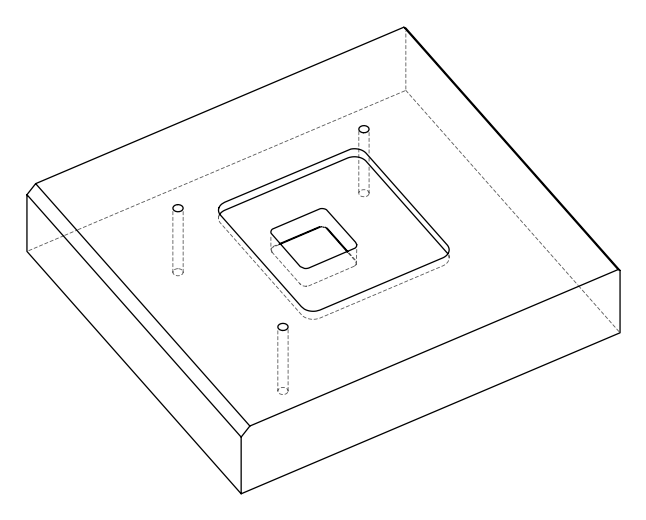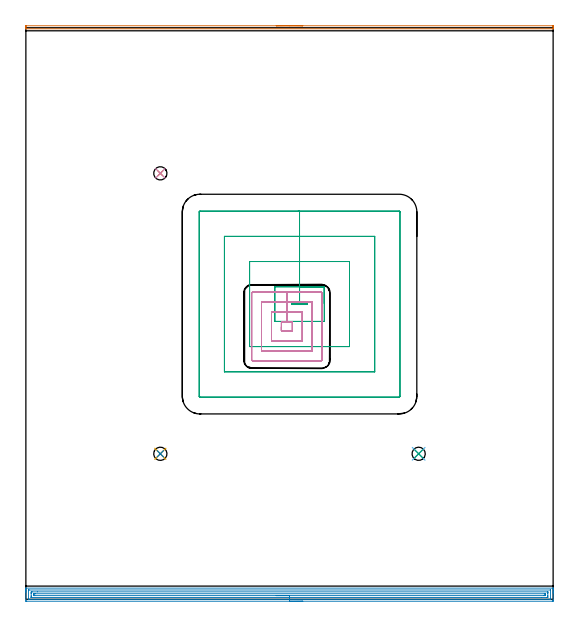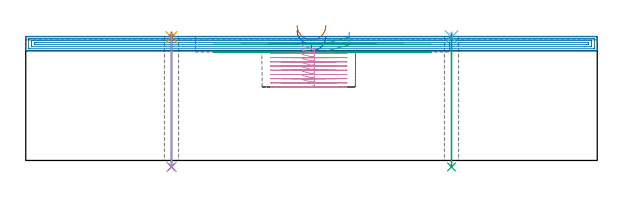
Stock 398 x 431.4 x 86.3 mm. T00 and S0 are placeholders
(PLAN: 10 operations, 4 tool changes, 33.8 min)
(1 AREA_MILL | FG_CHAMFER_SURFACE | UGT0205_001 | 3.34 min | 1053 mm3)
(2 AREA_MILL_1 | FG_CHAMFER_SURFACE_1 | UGT0205_001 | 12.95 min | 19486 mm3)
(3 MILL_RECTANGULAR_POCKET | POCKET_RECTANGULAR_STRAIGHT | UGT0201_109 | Follow Part, ap 6.35, ae 75% | 6.44 min | 315384 mm3)
(4 MILL_RECTANGULAR_POCKET_1 | POCKET_RECTANGULAR_STRAIGHT_1 | UGT0201_092 | Follow Part, ap 3, ae 75% | 9.88 min | 100309 mm3)
(5 SPOT_DRILL | STEP1HOLE | NXT0321_9005460120000 | 0.03 min | 11 mm3)
(6 SPOT_DRILL_1 | STEP1HOLE_1 | NXT0321_9005460120000 | 0.03 min | 15 mm3)
(7 SPOT_DRILL_2 | STEP1HOLE_2 | NXT0321_9005460120000 | 0.03 min | 4 mm3)
(8 DRILL_THROUGH_HOLE_INTO_CENTER | STEP1HOLE | UGT0301_495 | 0.37 min | 6735 mm3)
(9 DRILL_THROUGH_HOLE_INTO_CENTER_1 | STEP1HOLE_1 | UGT0301_495 | 0.37 min | 6739 mm3)
(10 DRILL_THROUGH_HOLE_INTO_CENTER_2 | STEP1HOLE_2 | UGT0301_495 | 0.37 min | 6752 mm3)
(TOOL UGT0205_001 | Chamfer Mill 20 x 3 x 45 deg. | D20 FL50 Z2)
(TOOL UGT0201_109 | End Mill 25.4 mm | D25.4 FL25 Z2)
(TOOL UGT0201_092 | End mill 12 mm | D12 R1 FL26 Z4)
(TOOL NXT0321_9005460120000 | NC Spot Drill, 142deg, 12mm, Carbide, Uncoated | D12 PA142 FL30 Z2)
(TOOL UGT0301_495 | Carbide Drill 10.0 mm | D10 PA118 FL90.5 Z2)
(OP 1 AREA_MILL)
G17 G21 G94 G90
T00 M6
G54
G17 G0 G90 X189. Y432.9 S1061 M3
G43 Z96.3 H0
Z94.
G94 G1 X189.038 Z93.128 F250.
X189.152 Z92.263
X189.341 Z91.412
X189.603 Z90.58
X189.937 Z89.774
X190.34 Z89.
X190.808 Z88.264
X191.34 Z87.572
X191.929 Z86.929
X192.572 Z86.339
X193.264 Z85.808
X194. Z85.34
X194.774 Z84.937
X195.58 Z84.603
X196.412 Z84.341
X197.264 Z84.152
X198.128 Z84.038
X199. Z84.
X397.379
X397.681 Y432.899 Z84.001
X397.966 Y432.894 Z84.003
X397.996 Y432.891 Z84.005
X398. Y432.619 Z84.277
Y432.09 Z84.806
Y431.75 Z85.145
Y431.07 Z85.829
Y430.819 Z86.08
X397.997 Y430.708 Z86.184
X397.99 Y430.603 Z86.288
X397.825 Y430.6 Z86.3
X0.174
X0.01 Y430.603 Z86.288
X0. Y430.709 Z86.183
Y430.82 Z86.08
Y431.07 Z85.829
Y431.75 Z85.145
Y432.09 Z84.806
X0.002 Y432.619 Z84.277
X0.004 Y432.891 Z84.005
X0.034 Y432.894 Z84.003
X0.319 Y432.9 Z84.
X199.
X199.872 Z84.038
X200.736 Z84.152
X201.588 Z84.341
X202.42 Z84.603
X203.226 Z84.937
X204. Z85.34
X204.736 Z85.808
X205.428 Z86.339
X206.071 Z86.929
X206.66 Z87.572
X207.192 Z88.264
X207.66 Z89.
X208.063 Z89.774
X208.397 Z90.58
X208.659 Z91.412
X208.848 Z92.263
X208.962 Z93.128
X209. Z94.
G0 Z96.3
M5
M2
(OP 2 AREA_MILL_1)
G17 G21 G94 G90
T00 M6
G54
G17 G0 G90 X209. Y-1.5 S1061 M3
G43 Z96.3 H0
Z86.4
G94 G1 X208.962 Z85.528 F250.
X208.848 Z84.663
X208.659 Z83.812
X208.397 Z82.98
X208.063 Z82.174
X207.66 Z81.4
X207.192 Z80.664
X206.66 Z79.972
X206.071 Z79.329
X205.428 Z78.74
X204.736 Z78.208
X204. Z77.74
X203.226 Z77.337
X202.42 Z77.003
X201.588 Z76.741
X200.736 Z76.552
X199.872 Z76.438
X199. Z76.4
X0.622
X0.247 Y-1.496 Z76.402
X0.01 Y-1.492 Z76.406
X0. Y-1.251 Z76.646
Y5.222 Z83.117
Y5.762 Z83.659
Y6.109 Z84.005
Y6.649 Z84.545
Y6.995 Z84.89
Y7.688 Z85.587
Y7.995 Z85.894
X0.008 Y8.372 Z86.263
X0.01 Y8.397 Z86.288
X0.175 Y8.4 Z86.3
X397.825
X397.99 Y8.397 Z86.288
X397.992 Y8.372 Z86.263
X398. Y7.994 Z85.894
Y7.688 Z85.588
Y6.995 Z84.89
Y5.762 Z83.659
Y5.222 Z83.117
Y4.606 Z82.501
Y-0.711 Z77.186
X397.997 Y-0.981 Z76.916
X397.991 Y-1.492 Z76.406
X397.896 Y-1.495 Z76.403
X397.378 Y-1.5 Z76.4
X199.
Y-0.086 Z77.814
X2.186 Y-0.085 Z77.815
X2.079 Y-0.084 Z77.816
X2.027 Y-0.081 Z77.819
X2.01 Y-0.079 Z77.821
X2.007 Y-0.061 Z77.839
X2.003 Y0.052 Z77.952
X2. Y0.31 Z78.21
X2.001 Y6.513 Z84.413
X2.008 Y6.919 Z84.819
X2.01 Y6.97 Z84.87
X2.026 Y6.979 Z84.879
X2.077 Y6.982 Z84.882
X2.188 Y6.984 Z84.884
X2.409 Y6.986 Z84.886
X395.814 Y6.985 Z84.885
X395.921 Y6.984 Z84.884
X395.973 Y6.981 Z84.881
X395.99 Y6.978 Z84.878
X395.993 Y6.961 Z84.861
X395.997 Y6.848 Z84.748
X396. Y6.59 Z84.49
X395.999 Y0.387 Z78.287
X395.993 Y-0.019 Z77.881
X395.99 Y-0.07 Z77.83
X395.974 Y-0.079 Z77.821
X395.923 Y-0.082 Z77.818
X395.812 Y-0.085 Z77.815
X395.591 Y-0.086 Z77.814
X199.
Y1.328 Z79.228
X4.196 Y1.329 Z79.229
X4.079 Y1.33 Z79.23
X4.037 Y1.333 Z79.233
X4.019 Y1.335 Z79.235
X4.01 Y1.355 Z79.255
X4.005 Y1.483 Z79.383
X4.002 Y1.677 Z79.577
X4. Y1.872 Z79.772
Y2.564 Z80.464
Y4.336 Z82.236
Y4.53 Z82.43
X4.005 Y5.222 Z83.122
X4.009 Y5.408 Z83.308
X4.029 Y5.565 Z83.465
X4.196 Y5.566 Z83.466
X4.739 Y5.57 Z83.47
X8.661 Y5.571 Z83.471
X393.804
X393.921 Y5.569 Z83.469
X393.963 Y5.567 Z83.467
X393.981 Y5.565 Z83.465
X393.99 Y5.545 Z83.445
X393.994 Y5.417 Z83.317
X393.998 Y5.222 Z83.122
X394. Y5.028 Z82.928
Y4.336 Z82.236
Y2.564 Z80.464
Y2.37 Z80.27
X393.995 Y1.677 Z79.577
X393.991 Y1.492 Z79.392
X393.971 Y1.335 Z79.235
X393.804 Y1.333 Z79.233
X393.261 Y1.33 Z79.23
X389.347 Y1.328 Z79.228
X199.
Y2.743 Z80.643
X6.696
X6.108 Y2.747 Z80.647
X6.045 Y2.749 Z80.649
X6.01 Y2.753 Z80.653
X6.008 Y2.8 Z80.7
X6.004 Y3.011 Z80.911
X6. Y3.433 Z81.333
X6.004 Y3.885 Z81.785
X6.008 Y4.102 Z82.002
X6.01 Y4.15 Z82.05
X6.062 Y4.152 Z82.052
X6.166 Y4.155 Z82.055
X6.877 Y4.157 Z82.057
X7.057
X391.304
X391.892 Y4.153 Z82.053
X391.955 Y4.151 Z82.051
X391.99 Y4.147 Z82.047
X391.992 Y4.1 Z82.
X391.996 Y3.889 Z81.789
X392. Y3.467 Z81.367
X391.996 Y3.015 Z80.915
X391.992 Y2.798 Z80.698
X391.99 Y2.75 Z80.65
X391.938 Y2.748 Z80.648
X391.834 Y2.745 Z80.645
X391.123 Y2.743 Z80.643
X390.943
X199.
X198.128 Z80.681
X197.264 Z80.795
X196.412 Z80.983
X195.58 Z81.246
X194.774 Z81.58
X194. Z81.982
X193.264 Z82.451
X192.572 Z82.982
X191.929 Z83.572
X191.34 Z84.215
X190.808 Z84.907
X190.34 Z85.643
X189.937 Z86.416
X189.603 Z87.222
X189.341 Z88.054
X189.152 Z88.906
X189.038 Z89.771
X189. Z90.643
G0 Z96.3
M5
M2
(OP 3 MILL_RECTANGULAR_POCKET)
G17 G21 G94 G90
T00 M6
G54
G17 G0 G90 X225.25 Y223.151 S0 M3
G43 Z96.3 H0
Z89.3
G94 G1 Y235.85 Z85.897 F250.
X206.6 Z80.9
Y223.15
X200.65 F500.
Y222.45
X212.55
Y223.15
X206.6
Y235.85
X187.95
Y209.75
X225.25
Y235.85
X206.6
Y254.9
X168.9
Y190.7
X244.3
Y254.9
X206.6
Y273.95
X149.85
Y171.65
X263.35
Y273.95
X206.6
Y293.
X131.4
G3 X130.8 Y292.4 R0.6
G1 Y153.2
G3 X131.4 Y152.6 R0.6
G1 X281.8
G3 X282.4 Y153.2 R0.6
G1 Y292.4
G3 X281.8 Y293. R0.6
G1 X206.6
X205.6
G0 X225.25 Y223.151 Z83.9
G1 Y235.85 Z80.497 F250.
X206.6 Z75.5
Y223.15
X200.65 F500.
Y222.45
X212.55
Y223.15
X206.6
Y235.85
X187.95
Y209.75
X225.25
Y235.85
X206.6
Y254.9
X168.9
Y190.7
X244.3
Y254.9
X206.6
Y273.95
X149.85
Y171.65
X263.35
Y273.95
X206.6
Y293.
X131.4
G3 X130.8 Y292.4 R0.6
G1 Y153.2
G3 X131.4 Y152.6 R0.6
G1 X281.8
G3 X282.4 Y153.2 R0.6
G1 Y292.4
G3 X281.8 Y293. R0.6
G1 X206.6
X205.6
G0 Z96.3
M5
M2
(OP 4 MILL_RECTANGULAR_POCKET_1)
G17 G21 G94 G90
T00 M6
G54
G17 G0 G90 X192.9 Y205.693 S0 M3
G43 Z96.3 H0
Z80.5
G94 G1 Y202.6 Z79.671 F250.
X201.2 Z77.447
Y209.2 Z75.679
X197.05 Z74.567
X192.9 F500.
Y202.6
X201.2
Y209.2
X197.05
Y216.7
X185.4
Y195.1
X208.7
Y216.7
X197.05
Y224.2
X177.9
Y187.6
X216.2
Y224.2
X197.05
Y231.7
X171.
G3 X170.4 Y231.1 R0.6
G1 Y180.7
G3 X171. Y180.1 R0.6
G1 X223.1
G3 X223.7 Y180.7 R0.6
G1 Y231.1
G3 X223.1 Y231.7 R0.6
G1 X197.05
X196.05
G0 X192.9 Y205.693 Z77.567
G1 Y202.6 Z76.738 F250.
X201.2 Z74.514
Y209.2 Z72.745
X197.05 Z71.633
X192.9 F500.
Y202.6
X201.2
Y209.2
X197.05
Y216.7
X185.4
Y195.1
X208.7
Y216.7
X197.05
Y224.2
X177.9
Y187.6
X216.2
Y224.2
X197.05
Y231.7
X171.
G3 X170.4 Y231.1 R0.6
G1 Y180.7
G3 X171. Y180.1 R0.6
G1 X223.1
G3 X223.7 Y180.7 R0.6
G1 Y231.1
G3 X223.1 Y231.7 R0.6
G1 X197.05
X196.05
G0 X192.9 Y205.693 Z74.633
G1 Y202.6 Z73.804 F250.
X201.2 Z71.58
Y209.2 Z69.812
X197.05 Z68.7
X192.9 F500.
Y202.6
X201.2
Y209.2
X197.05
Y216.7
X185.4
Y195.1
X208.7
Y216.7
X197.05
Y224.2
X177.9
Y187.6
X216.2
Y224.2
X197.05
Y231.7
X171.
G3 X170.4 Y231.1 R0.6
G1 Y180.7
G3 X171. Y180.1 R0.6
G1 X223.1
G3 X223.7 Y180.7 R0.6
G1 Y231.1
G3 X223.1 Y231.7 R0.6
G1 X197.05
X196.05
G0 X192.9 Y205.693 Z71.7
G1 Y202.6 Z70.871 F250.
X201.2 Z68.647
Y209.2 Z66.879
X197.05 Z65.767
X192.9 F500.
Y202.6
X201.2
Y209.2
X197.05
Y216.7
X185.4
Y195.1
X208.7
Y216.7
X197.05
Y224.2
X177.9
Y187.6
X216.2
Y224.2
X197.05
Y231.7
X171.
G3 X170.4 Y231.1 R0.6
G1 Y180.7
G3 X171. Y180.1 R0.6
G1 X223.1
G3 X223.7 Y180.7 R0.6
G1 Y231.1
G3 X223.1 Y231.7 R0.6
G1 X197.05
X196.05
G0 X192.9 Y205.693 Z68.767
G1 Y202.6 Z67.938 F250.
X201.2 Z65.714
Y209.2 Z63.945
X197.05 Z62.833
X192.9 F500.
Y202.6
X201.2
Y209.2
X197.05
Y216.7
X185.4
Y195.1
X208.7
Y216.7
X197.05
Y224.2
X177.9
Y187.6
X216.2
Y224.2
X197.05
Y231.7
X171.
G3 X170.4 Y231.1 R0.6
G1 Y180.7
G3 X171. Y180.1 R0.6
G1 X223.1
G3 X223.7 Y180.7 R0.6
G1 Y231.1
G3 X223.1 Y231.7 R0.6
G1 X197.05
X196.05
G0 X192.9 Y205.693 Z65.833
G1 Y202.6 Z65.004 F250.
X201.2 Z62.78
Y209.2 Z61.012
X197.05 Z59.9
X192.9 F500.
Y202.6
X201.2
Y209.2
X197.05
Y216.7
X185.4
Y195.1
X208.7
Y216.7
X197.05
Y224.2
X177.9
Y187.6
X216.2
Y224.2
X197.05
Y231.7
X171.
G3 X170.4 Y231.1 R0.6
G1 Y180.7
G3 X171. Y180.1 R0.6
G1 X223.1
G3 X223.7 Y180.7 R0.6
G1 Y231.1
G3 X223.1 Y231.7 R0.6
G1 X197.05
X196.05
G0 X192.9 Y205.693 Z62.9
G1 Y202.6 Z62.071 F250.
X201.2 Z59.847
Y209.2 Z58.079
X197.05 Z56.967
X192.9 F500.
Y202.6
X201.2
Y209.2
X197.05
Y216.7
X185.4
Y195.1
X208.7
Y216.7
X197.05
Y224.2
X177.9
Y187.6
X216.2
Y224.2
X197.05
Y231.7
X171.
G3 X170.4 Y231.1 R0.6
G1 Y180.7
G3 X171. Y180.1 R0.6
G1 X223.1
G3 X223.7 Y180.7 R0.6
G1 Y231.1
G3 X223.1 Y231.7 R0.6
G1 X197.05
X196.05
G0 X192.9 Y205.693 Z59.967
G1 Y202.6 Z59.138 F250.
X201.2 Z56.914
Y209.2 Z55.145
X197.05 Z54.033
X192.9 F500.
Y202.6
X201.2
Y209.2
X197.05
Y216.7
X185.4
Y195.1
X208.7
Y216.7
X197.05
Y224.2
X177.9
Y187.6
X216.2
Y224.2
X197.05
Y231.7
X171.
G3 X170.4 Y231.1 R0.6
G1 Y180.7
G3 X171. Y180.1 R0.6
G1 X223.1
G3 X223.7 Y180.7 R0.6
G1 Y231.1
G3 X223.1 Y231.7 R0.6
G1 X197.05
X196.05
G0 X192.9 Y205.693 Z57.033
G1 Y202.6 Z56.204 F250.
X201.2 Z53.98
Y209.2 Z52.212
X197.05 Z51.1
X192.9 F500.
Y202.6
X201.2
Y209.2
X197.05
Y216.7
X185.4
Y195.1
X208.7
Y216.7
X197.05
Y224.2
X177.9
Y187.6
X216.2
Y224.2
X197.05
Y231.7
X171.
G3 X170.4 Y231.1 R0.6
G1 Y180.7
G3 X171. Y180.1 R0.6
G1 X223.1
G3 X223.7 Y180.7 R0.6
G1 Y231.1
G3 X223.1 Y231.7 R0.6
G1 X197.05
X196.05
G0 Z96.3
M5
M2
(OP 5 SPOT_DRILL)
G17 G21 G94 G90
T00 M6
G54
G17 G0 G90 X101.5 Y109.8 S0 M3
G43 Z96.3 H0
G94 G81 G98 Z85.865 F250. R89.3
G80
M5
M2
(OP 6 SPOT_DRILL_1)
G17 G21 G94 G90
T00 M6
G54
G17 G0 G90 X296.5 Y109.8 S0 M3
G43 Z96.3 H0
G94 G81 G98 Z85.865 F250. R89.3
G80
M5
M2
(OP 7 SPOT_DRILL_2)
G17 G21 G94 G90
T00 M6
G54
G17 G0 G90 X101.5 Y321.5 S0 M3
G43 Z96.3 H0
G94 G81 G98 Z85.865 F250. R89.3
G80
M5
M2
(OP 8 DRILL_THROUGH_HOLE_INTO_CENTER)
G17 G21 G94 G90
T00 M6
G54
G17 G0 G90 X101.5 Y109.8 S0 M3
G43 Z96.3 H0
G94 G73 G98 Z-4.504 F250. Q9.08 R88.3
G80
M5
M2
(OP 9 DRILL_THROUGH_HOLE_INTO_CENTER_1)
G17 G21 G94 G90
T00 M6
G54
G17 G0 G90 X296.5 Y109.8 S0 M3
G43 Z96.3 H0
G94 G73 G98 Z-4.504 F250. Q9.08 R88.3
G80
M5
M2
(OP 10 DRILL_THROUGH_HOLE_INTO_CENTER_2)
G17 G21 G94 G90
T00 M6
G54
G17 G0 G90 X101.5 Y321.5 S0 M3
G43 Z96.3 H0
G94 G73 G98 Z-4.504 F250. Q9.08 R88.3
G80
M5
M2
